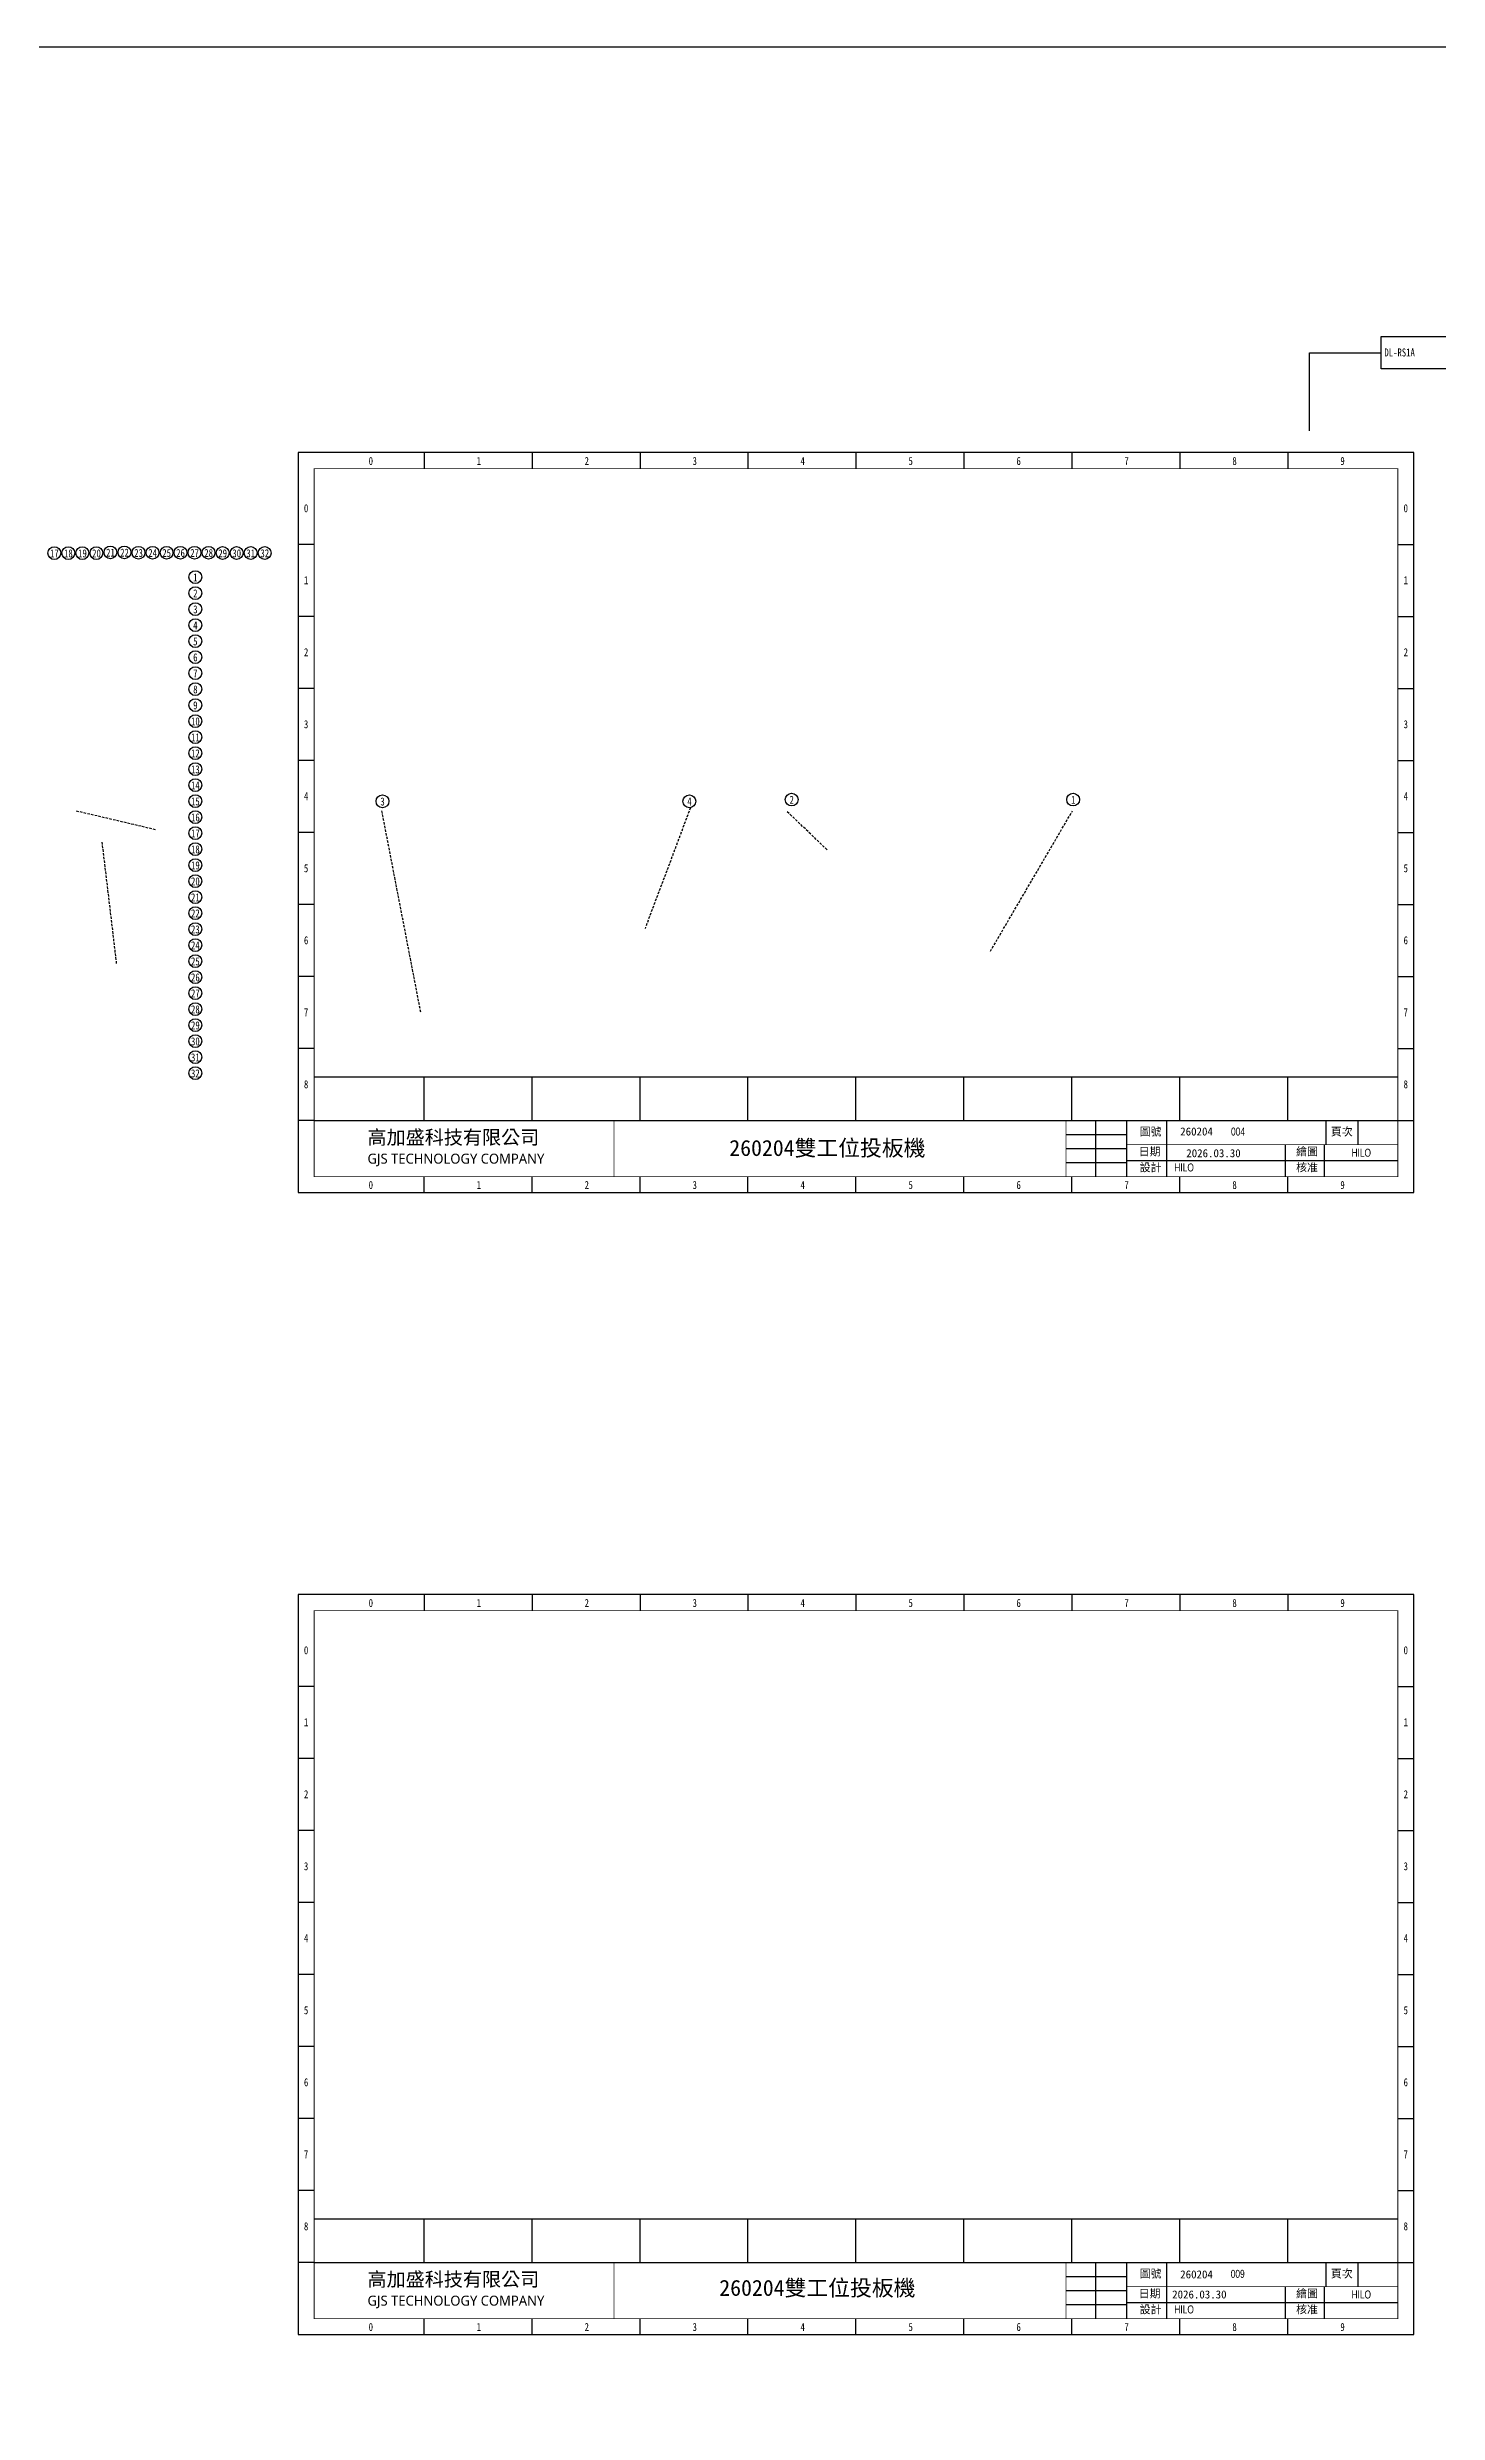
# Model space of a CAD drawing. Header units: millimetres. Extents: x -684 to 5961, y -1281 to 2539.
# Drawn here: x 1575 to 1923, y 555 to 1146 of the extents above; entities that cross this region are included whole.
import ezdxf
from ezdxf.enums import TextEntityAlignment as Align

# ---------------------------------------------------------------- set-up
doc = ezdxf.new("R2010")
doc.units = ezdxf.units.MM
doc.header["$LTSCALE"] = 5
doc.header["$MEASUREMENT"] = 0
doc.linetypes.add('HIDDEN2', pattern=[0.1875, 0.125, -0.0625])
doc.layers.get('0').update_dxf_attribs({"linetype": 'CONTINUOUS'})
doc.layers.add('圖框', color=7, linetype='CONTINUOUS')
doc.layers.add('文字', color=4, linetype='CONTINUOUS')
doc.styles.add('MtXpl_', font='mingliub.ttc')
doc.styles.add('新細明體', font='', dxfattribs={"width": 0.8})
doc.styles.add('標楷體', font='', dxfattribs={"width": 0.8})
doc.styles.add('線號', font='simplex.shx', dxfattribs={"height": 1.5, "bigfont": 'chineset.shx'})
doc.styles.get('新細明體').set_extended_font_data('新細明體')
doc.styles.get('標楷體').set_extended_font_data('標楷體')

# ---------------------------------------------------------------- blocks, each defined once
blk = doc.blocks.new('圖框')
at = {"layer": '圖框'}
for p, q in [((0, 185), (0, 0)), ((279, 185), (0, 185)), ((31.5, 185), (31.5, 181)), ((58.5, 185), (58.5, 181)), ((85.5, 185), (85.5, 181)), ((112.5, 185), (112.5, 181)), ((139.5, 185), (139.5, 181)), ((166.5, 185), (166.5, 181)), ((193.5, 185), (193.5, 181)), ((220.5, 185), (220.5, 181)), ((247.5, 185), (247.5, 181)), ((279, 0), (279, 185)), ((4, 162), (0, 162)), ((275, 162), (279, 162)), ((4, 144), (0, 144)), ((275, 144), (279, 144)), ((4, 126), (0, 126)), ((275, 126), (279, 126)), ((4, 108), (0, 108)), ((275, 108), (279, 108)), ((4, 90), (0, 90)), ((275, 90), (279, 90)), ((4, 72), (0, 72)), ((275, 72), (279, 72)), ((4, 54), (0, 54)), ((275, 54), (279, 54)), ((4, 36), (0, 36)), ((275, 36), (279, 36)), ((4, 28.96), (275, 28.96)), ((31.5, 17.96), (31.5, 28.96)), ((58.5, 17.96), (58.5, 28.96)), ((85.5, 18), (85.5, 29)), ((112.5, 17.96), (112.5, 28.96)), ((139.5, 17.96), (139.5, 28.96)), ((166.5, 17.96), (166.5, 28.96)), ((193.5, 17.96), (193.5, 28.96)), ((220.5, 17.96), (220.5, 28.96)), ((247.5, 17.96), (247.5, 28.96)), ((4, 18), (0, 18)), ((4, 18), (275, 18)), ((199.44, 18), (199.44, 4)), ((207.14, 18), (207.14, 4)), ((217.16, 18), (217.16, 4)), ((257, 18), (257, 12)), ((265, 18), (265, 12)), ((275, 18), (279, 18)), ((192, 14.5), (207.14, 14.5)), ((192, 11), (207.14, 11)), ((192, 7.5), (207.14, 7.5)), ((207.14, 8), (275, 8)), ((0, 0), (279, 0)), ((31.5, 0), (31.5, 4)), ((58.5, 0), (58.5, 4)), ((85.5, 0), (85.5, 4)), ((112.5, 0), (112.5, 4)), ((139.5, 0), (139.5, 4)), ((166.5, 0), (166.5, 4)), ((193.5, 0), (193.5, 4)), ((220.5, 0), (220.5, 4)), ((247.5, 0), (247.5, 4))]:
    blk.add_line(p, q, dxfattribs=at)
at = {"layer": '圖框', "const_width": 0.2}
for points in [[(4, 4), (275, 4), (275, 181), (4, 181)], [(4, 181), (275, 181), (275, 4), (4, 4)]]:
    blk.add_lwpolyline(points, close=True, dxfattribs=at)
at = {"layer": '圖框'}
for points, const_width in [([(4, 18), (275, 18)], 0.2), ([(79, 18), (79, 4)], 0.15), ([(192, 18), (192, 4)], 0.15), ([(207.14, 12), (275, 12)], 0.15)]:
    blk.add_lwpolyline(points, dxfattribs=dict(at, const_width=const_width))
for points in [[(246.85, 12), (246.85, 4)], [(256.58, 12), (256.58, 4)]]:
    blk.add_lwpolyline(points, dxfattribs=at)
at = {"insert": (17.34, 15.57), "char_height": 2, "width": 50.9822, "attachment_point": 1, "style": '線號'}
blk.add_mtext('{\\fMicrosoft JhengHei|b1|i0|c136|p34;\\H1.75x;\\C4;高加盛科技有限公司\\H0.85714x;\\P\\fMicrosoft JhengHei|b0|i0|c136|p34;\\H0.83333x;GJS TECHNOLOGY COMPANY}', dxfattribs=at)
at = {"layer": '圖框', "style": '標楷體', "width": 0.8}
for s, p in [('0', (17.64, 181.9)), ('1', (44.64, 181.9)), ('2', (71.64, 181.9)), ('3', (98.64, 181.9)), ('4', (125.64, 181.9)), ('5', (152.64, 181.9)), ('6', (179.64, 181.9)), ('7', (206.64, 181.9)), ('8', (233.64, 181.9)), ('9', (260.64, 181.9)), ('0', (1.45, 170.09)), ('0', (276.45, 170.09)), ('1', (1.45, 152.09)), ('1', (276.45, 152.09)), ('2', (1.45, 134.09)), ('2', (276.45, 134.09)), ('3', (1.45, 116.09)), ('3', (276.45, 116.09)), ('4', (1.45, 98.09)), ('4', (276.45, 98.09)), ('5', (1.45, 80.09)), ('5', (276.45, 80.09)), ('6', (1.45, 62.09)), ('6', (276.45, 62.09)), ('7', (1.45, 44.09)), ('7', (276.45, 44.09)), ('8', (1.45, 26.09)), ('8', (276.45, 26.09)), ('0', (17.64, 0.9)), ('1', (44.64, 0.9)), ('2', (71.64, 0.9)), ('3', (98.64, 0.9)), ('4', (125.64, 0.9)), ('5', (152.64, 0.9)), ('6', (179.64, 0.9)), ('7', (206.64, 0.9)), ('8', (233.64, 0.9)), ('9', (260.64, 0.9))]:
    blk.add_text(s, height=2, dxfattribs=at).set_placement(p)
at = {"layer": '圖框', "style": 'MtXpl_'}
for s, p in [('圖號', (210.44, 14.24)), ('頁次^J', (258.27, 14.24)), ('設計', (210.44, 5.29)), ('日期', (210.21, 9.25)), ('繪圖', (249.57, 9.25)), ('核准', (249.57, 5.29))]:
    blk.add_text(s, height=2, dxfattribs=at).set_placement(p)

msp = doc.modelspace()

# ---------------------------------------------------------------- linework, layer by layer
at = {"color": 0, "linetype": 'Continuous'}
for p, q in [((1890.462, 1050.175), (1890.462, 1069.656)), ((1890.462, 1069.656), (1908.351, 1069.656)), ((1901.354, 1069.656), (1908.351, 1069.656))]:
    msp.add_line(p, q, dxfattribs=at)
at = {"color": 1, "linetype": 'HIDDEN2'}
for p, q in [((1601.889, 950.427), (1581.86, 955.144)), ((1668.205, 904.8), (1658.474, 955.144)), ((1735.646, 955.929), (1724.29, 925.753)), ((1769.793, 945.435), (1759.638, 955.144)), ((1810.639, 920.038), (1831.172, 955.144)), ((1592.145, 916.985), (1588.546, 947.286))]:
    msp.add_line(p, q, dxfattribs=at)
msp.add_lwpolyline([(2005.364, 1146.033), (-104.977, 1146.033), (-104.977, -1219.316), (2005.364, -1219.316)], close=True)
at = {"linetype": 'ByBlock'}
msp.add_lwpolyline([(1908.351, 1073.697), (1931.979, 1073.697), (1931.979, 1065.614), (1908.351, 1065.614)], close=True, dxfattribs=at)
for centre in [(1576.558, 1019.583), (1576.558, 1019.583), (1580.069, 1019.583), (1580.069, 1019.583), (1583.575, 1019.583), (1583.575, 1019.583), (1587.086, 1019.583), (1587.086, 1019.583), (1590.588, 1019.756), (1590.588, 1019.756), (1594.099, 1019.756), (1594.099, 1019.756), (1597.612, 1019.677), (1597.612, 1019.677), (1601.123, 1019.677), (1601.123, 1019.677), (1604.629, 1019.677), (1604.629, 1019.677), (1608.107, 1019.677), (1608.107, 1019.677), (1611.618, 1019.677), (1611.618, 1019.677), (1615.13, 1019.677), (1615.13, 1019.677), (1618.643, 1019.598), (1618.643, 1019.598), (1622.154, 1019.598), (1622.154, 1019.598), (1625.665, 1019.598), (1625.665, 1019.598), (1629.176, 1019.598), (1629.176, 1019.598), (1611.812, 1013.58), (1611.812, 1013.58), (1611.812, 1009.58), (1611.812, 1009.58), (1611.812, 1005.58), (1611.812, 1005.58), (1611.812, 1001.58), (1611.812, 1001.58), (1611.812, 997.58), (1611.812, 997.58), (1611.812, 993.58), (1611.812, 993.58), (1611.812, 989.58), (1611.812, 989.58), (1611.812, 985.58), (1611.812, 985.58), (1611.812, 981.58), (1611.812, 981.58), (1611.812, 977.58), (1611.812, 977.58), (1611.812, 973.58), (1611.812, 973.58), (1611.812, 969.58), (1611.812, 969.58), (1611.812, 965.58), (1611.812, 965.58), (1611.812, 961.58), (1611.812, 961.58), (1611.812, 957.58), (1611.812, 957.58), (1658.626, 957.543), (1658.626, 957.543), (1735.364, 957.543), (1735.364, 957.543), (1760.951, 957.966), (1760.951, 957.966), (1831.34, 957.966), (1831.34, 957.966), (1611.812, 953.58), (1611.812, 953.58), (1611.812, 949.58), (1611.812, 949.58), (1611.812, 945.58), (1611.812, 945.58), (1611.812, 941.58), (1611.812, 941.58), (1611.812, 937.58), (1611.812, 937.58), (1611.812, 933.58), (1611.812, 933.58), (1611.812, 929.58), (1611.812, 929.58), (1611.812, 925.58), (1611.812, 925.58), (1611.812, 921.58), (1611.812, 921.58), (1611.812, 917.58), (1611.812, 917.58), (1611.812, 913.58), (1611.812, 913.58), (1611.812, 909.58), (1611.812, 909.58), (1611.812, 905.58), (1611.812, 905.58), (1611.812, 901.58), (1611.812, 901.58), (1611.812, 897.58), (1611.812, 897.58), (1611.812, 893.58), (1611.812, 893.58), (1611.812, 889.58), (1611.812, 889.58)]:
    msp.add_circle(centre, 1.6)

# ---------------------------------------------------------------- block references
at = {"color": 0, "linetype": 'Continuous'}
for p in [(1637.531, 859.717), (1637.531, 574.222)]:
    msp.add_blockref('圖框', p, dxfattribs=at)

# ---------------------------------------------------------------- texts
at = {"style": 'MtXpl_', "width": 0.8}
msp.add_text('DL-RS1A', height=2, dxfattribs=at).set_placement((1909.175, 1068.75))
at = {"style": '標楷體', "width": 0.8}
for s, p in [('17', (1576.575, 1018.526)), ('18', (1580.086, 1018.526)), ('19', (1583.592, 1018.526)), ('20', (1587.103, 1018.526)), ('21', (1590.605, 1018.699)), ('22', (1594.116, 1018.699)), ('23', (1597.629, 1018.62)), ('24', (1601.14, 1018.62)), ('25', (1604.646, 1018.62)), ('26', (1608.124, 1018.62)), ('27', (1611.636, 1018.62)), ('28', (1615.147, 1018.62)), ('29', (1618.66, 1018.542)), ('30', (1622.171, 1018.542)), ('31', (1625.682, 1018.542)), ('32', (1629.193, 1018.542)), ('1', (1611.83, 1012.524)), ('3', (1611.83, 1004.524)), ('2', (1611.83, 1008.524)), ('4', (1611.83, 1000.524)), ('5', (1611.83, 996.524)), ('6', (1611.83, 992.524)), ('7', (1611.83, 988.524)), ('8', (1611.83, 984.524)), ('9', (1611.83, 980.524)), ('10', (1611.83, 976.524)), ('11', (1611.83, 972.524)), ('12', (1611.83, 968.524)), ('13', (1611.83, 964.524)), ('14', (1611.83, 960.524)), ('15', (1611.83, 956.524)), ('3', (1658.643, 956.487)), ('4', (1735.382, 956.487)), ('2', (1760.968, 956.91)), ('1', (1831.357, 956.91)), ('16', (1611.83, 952.524)), ('17', (1611.83, 948.524)), ('18', (1611.83, 944.524)), ('19', (1611.83, 940.524)), ('20', (1611.83, 936.524)), ('21', (1611.83, 932.524)), ('22', (1611.83, 928.524)), ('23', (1611.83, 924.524)), ('24', (1611.83, 920.524)), ('25', (1611.83, 916.524)), ('26', (1611.83, 912.524)), ('27', (1611.83, 908.524)), ('28', (1611.83, 904.524)), ('29', (1611.83, 900.524)), ('30', (1611.83, 896.524)), ('31', (1611.83, 892.524)), ('32', (1611.83, 888.524))]:
    msp.add_text(s, height=2, dxfattribs=at).set_placement(p, align=Align.CENTER)
at = {"layer": '文字', "style": 'MtXpl_'}
for s, height, p in [('260204', 2, (1858.125, 873.991)), ('260204雙工位投板機', 4, (1745.357, 868.878)), ('2026.03.30', 2, (1859.636, 868.561)), ('260204雙工位投板機', 4, (1742.852, 583.908)), ('260204', 2, (1858.125, 588.273)), ('2026.03.30', 2, (1856.105, 583.256))]:
    msp.add_text(s, height=height, dxfattribs=at).set_placement(p)
at = {"layer": '文字', "style": '新細明體', "width": 0.8}
for s, p in [('004', (1870.823, 873.976)), ('HILO', (1900.952, 868.684)), ('HILO', (1856.65, 865.001)), ('009', (1870.747, 588.409)), ('HILO', (1856.65, 579.506)), ('HILO', (1900.952, 583.248))]:
    msp.add_text(s, height=2, dxfattribs=at).set_placement(p)

doc.saveas('drawing.dxf')
